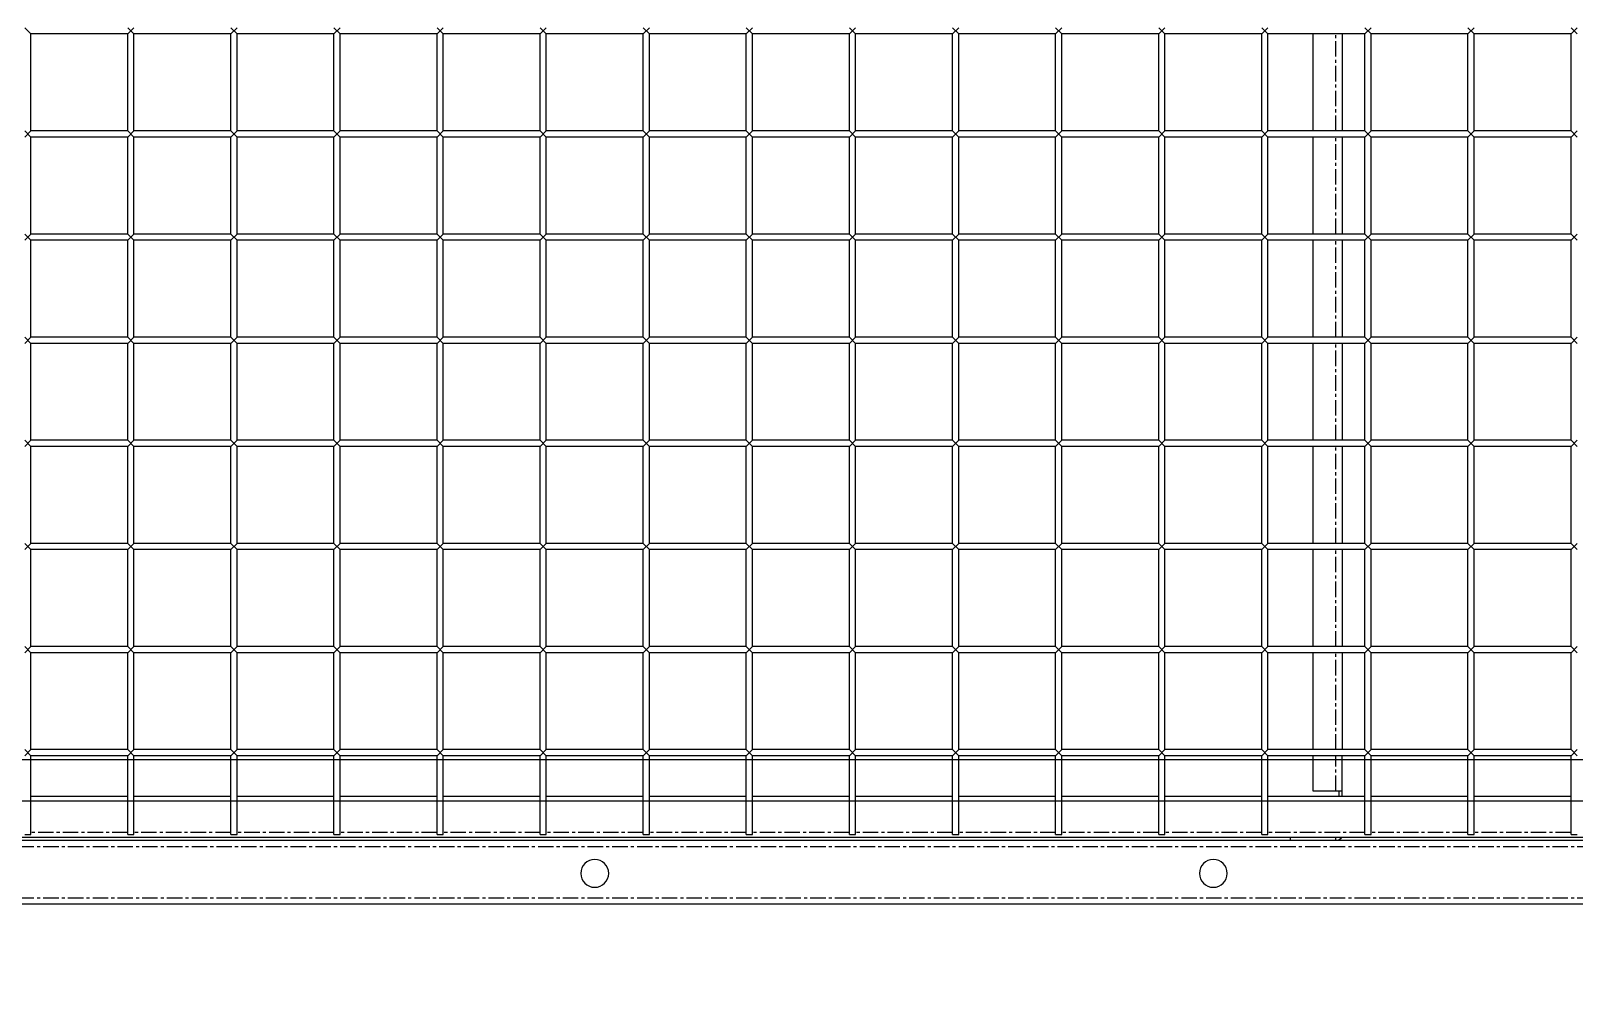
# Model space of a CAD drawing. Header units: millimetres. Extents: x -198529 to 244266, y -64 to 158464.
# Drawn here: x -148698 to -147949, y 94488 to 94957 of the extents above; entities that cross this region are included whole.
import ezdxf

# ---------------------------------------------------------------- set-up
doc = ezdxf.new("R2010")
doc.units = ezdxf.units.MM
doc.linetypes.add('CENTER', pattern=[12, 7.5, -1.5, 1.5, -1.5])
doc.layers.add('0-DCC', color=30, linetype='Continuous')
doc.layers.add('0-DCC-STRUC', color=180, linetype='Continuous')

# ---------------------------------------------------------------- blocks, each defined once
blk = doc.blocks.new('DCC2850x1800(右)')
at = {"color": 0, "linetype": 'Continuous'}
for p, q in [((64392.5, -74053.48), (64389.5, -74056.48)), ((64392.5, -74056.48), (64389.5, -74053.48)), ((64392.5, -74056.48), (64439.5, -74056.48)), ((64392.5, -74103.48), (64392.5, -74056.48)), ((64442.5, -74053.48), (64439.5, -74056.48)), ((64442.5, -74056.48), (64439.5, -74053.48)), ((64439.5, -74103.48), (64439.5, -74056.48)), ((64442.5, -74056.48), (64489.5, -74056.48)), ((64442.5, -74103.48), (64442.5, -74056.48)), ((64492.5, -74053.48), (64489.5, -74056.48)), ((64492.5, -74056.48), (64489.5, -74053.48)), ((64489.5, -74103.48), (64489.5, -74056.48)), ((64492.5, -74056.48), (64539.5, -74056.48)), ((64492.5, -74103.48), (64492.5, -74056.48)), ((64503.5, -74056.48), (64503.5, -74103.48)), ((64517.5, -74103.48), (64517.5, -74056.48)), ((64542.5, -74053.48), (64539.5, -74056.48)), ((64542.5, -74056.48), (64539.5, -74053.48)), ((64539.5, -74103.48), (64539.5, -74056.48)), ((64542.5, -74056.48), (64589.5, -74056.48)), ((64542.5, -74103.48), (64542.5, -74056.48)), ((64592.5, -74053.48), (64589.5, -74056.48)), ((64592.5, -74056.48), (64589.5, -74053.48)), ((64589.5, -74103.48), (64589.5, -74056.48)), ((64592.5, -74056.48), (64639.5, -74056.48)), ((64592.5, -74103.48), (64592.5, -74056.48)), ((64642.5, -74053.48), (64639.5, -74056.48)), ((64642.5, -74056.48), (64639.5, -74053.48)), ((64639.5, -74103.48), (64639.5, -74056.48)), ((64642.5, -74056.48), (64689.5, -74056.48)), ((64642.5, -74103.48), (64642.5, -74056.48)), ((64692.5, -74053.48), (64689.5, -74056.48)), ((64692.5, -74056.48), (64689.5, -74053.48)), ((64689.5, -74103.48), (64689.5, -74056.48)), ((64692.5, -74103.48), (64692.5, -74056.48)), ((64692.5, -74056.48), (64739.5, -74056.48)), ((64742.5, -74053.48), (64739.5, -74056.48)), ((64742.5, -74056.48), (64739.5, -74053.48)), ((64739.5, -74103.48), (64739.5, -74056.48)), ((64742.5, -74103.48), (64742.5, -74056.48)), ((64742.5, -74056.48), (64789.5, -74056.48)), ((64792.5, -74053.48), (64789.5, -74056.48)), ((64792.5, -74056.48), (64789.5, -74053.48)), ((64789.5, -74103.48), (64789.5, -74056.48)), ((64792.5, -74103.48), (64792.5, -74056.48)), ((64792.5, -74056.48), (64839.5, -74056.48)), ((64842.5, -74053.48), (64839.5, -74056.48)), ((64842.5, -74056.48), (64839.5, -74053.48)), ((64839.5, -74103.48), (64839.5, -74056.48)), ((64842.5, -74103.48), (64842.5, -74056.48)), ((64842.5, -74056.48), (64889.5, -74056.48)), ((64892.5, -74053.48), (64889.5, -74056.48)), ((64892.5, -74056.48), (64889.5, -74053.48)), ((64889.5, -74103.48), (64889.5, -74056.48)), ((64892.5, -74103.48), (64892.5, -74056.48)), ((64892.5, -74056.48), (64939.5, -74056.48)), ((64942.5, -74053.48), (64939.5, -74056.48)), ((64942.5, -74056.48), (64939.5, -74053.48)), ((64939.5, -74103.48), (64939.5, -74056.48)), ((64942.5, -74103.48), (64942.5, -74056.48)), ((64942.5, -74056.48), (64989.5, -74056.48)), ((64992.5, -74053.48), (64989.5, -74056.48)), ((64992.5, -74056.48), (64989.5, -74053.48)), ((64989.5, -74103.48), (64989.5, -74056.48)), ((64992.5, -74103.48), (64992.5, -74056.48)), ((64992.5, -74056.48), (65039.5, -74056.48)), ((65042.5, -74053.48), (65039.5, -74056.48)), ((65042.5, -74056.48), (65039.5, -74053.48)), ((65039.5, -74103.48), (65039.5, -74056.48)), ((65042.5, -74103.48), (65042.5, -74056.48)), ((65042.5, -74056.48), (65089.5, -74056.48)), ((65092.5, -74053.48), (65089.5, -74056.48)), ((65092.5, -74056.48), (65089.5, -74053.48)), ((65089.5, -74103.48), (65089.5, -74056.48)), ((65092.5, -74103.48), (65092.5, -74056.48)), ((65092.5, -74056.48), (65139.5, -74056.48)), ((65142.5, -74053.48), (65139.5, -74056.48)), ((65139.5, -74103.48), (65139.5, -74056.48)), ((64392.5, -74103.48), (64389.5, -74106.48)), ((64392.5, -74106.48), (64389.5, -74103.48)), ((64392.5, -74103.48), (64439.5, -74103.48)), ((64392.5, -74106.48), (64439.5, -74106.48)), ((64392.5, -74153.48), (64392.5, -74106.48)), ((64442.5, -74103.48), (64439.5, -74106.48)), ((64442.5, -74106.48), (64439.5, -74103.48)), ((64439.5, -74153.48), (64439.5, -74106.48)), ((64442.5, -74103.48), (64489.5, -74103.48)), ((64442.5, -74106.48), (64489.5, -74106.48)), ((64442.5, -74153.48), (64442.5, -74106.48)), ((64492.5, -74103.48), (64489.5, -74106.48)), ((64492.5, -74106.48), (64489.5, -74103.48)), ((64489.5, -74153.48), (64489.5, -74106.48)), ((64492.5, -74103.48), (64539.5, -74103.48)), ((64492.5, -74106.48), (64539.5, -74106.48)), ((64492.5, -74153.48), (64492.5, -74106.48)), ((64503.5, -74106.48), (64503.5, -74153.48)), ((64517.5, -74153.48), (64517.5, -74106.48)), ((64542.5, -74103.48), (64539.5, -74106.48)), ((64542.5, -74106.48), (64539.5, -74103.48)), ((64539.5, -74153.48), (64539.5, -74106.48)), ((64542.5, -74103.48), (64589.5, -74103.48)), ((64542.5, -74106.48), (64589.5, -74106.48)), ((64542.5, -74153.48), (64542.5, -74106.48)), ((64592.5, -74103.48), (64589.5, -74106.48)), ((64592.5, -74106.48), (64589.5, -74103.48)), ((64589.5, -74153.48), (64589.5, -74106.48)), ((64592.5, -74103.48), (64639.5, -74103.48)), ((64592.5, -74106.48), (64639.5, -74106.48)), ((64592.5, -74153.48), (64592.5, -74106.48)), ((64642.5, -74103.48), (64639.5, -74106.48)), ((64642.5, -74106.48), (64639.5, -74103.48)), ((64639.5, -74153.48), (64639.5, -74106.48)), ((64642.5, -74103.48), (64689.5, -74103.48)), ((64642.5, -74106.48), (64689.5, -74106.48)), ((64642.5, -74153.48), (64642.5, -74106.48)), ((64692.5, -74103.48), (64689.5, -74106.48)), ((64692.5, -74106.48), (64689.5, -74103.48)), ((64689.5, -74153.48), (64689.5, -74106.48)), ((64692.5, -74103.48), (64739.5, -74103.48)), ((64692.5, -74153.48), (64692.5, -74106.48)), ((64692.5, -74106.48), (64739.5, -74106.48)), ((64742.5, -74103.48), (64739.5, -74106.48)), ((64742.5, -74106.48), (64739.5, -74103.48)), ((64739.5, -74153.48), (64739.5, -74106.48)), ((64742.5, -74103.48), (64789.5, -74103.48)), ((64742.5, -74153.48), (64742.5, -74106.48)), ((64742.5, -74106.48), (64789.5, -74106.48)), ((64792.5, -74103.48), (64789.5, -74106.48)), ((64792.5, -74106.48), (64789.5, -74103.48)), ((64789.5, -74153.48), (64789.5, -74106.48)), ((64792.5, -74103.48), (64839.5, -74103.48)), ((64792.5, -74153.48), (64792.5, -74106.48)), ((64792.5, -74106.48), (64839.5, -74106.48)), ((64842.5, -74103.48), (64839.5, -74106.48)), ((64842.5, -74106.48), (64839.5, -74103.48)), ((64839.5, -74153.48), (64839.5, -74106.48)), ((64842.5, -74103.48), (64889.5, -74103.48)), ((64842.5, -74153.48), (64842.5, -74106.48)), ((64842.5, -74106.48), (64889.5, -74106.48)), ((64892.5, -74103.48), (64889.5, -74106.48)), ((64892.5, -74106.48), (64889.5, -74103.48)), ((64889.5, -74153.48), (64889.5, -74106.48)), ((64892.5, -74103.48), (64939.5, -74103.48)), ((64892.5, -74153.48), (64892.5, -74106.48)), ((64892.5, -74106.48), (64939.5, -74106.48)), ((64942.5, -74103.48), (64939.5, -74106.48)), ((64942.5, -74106.48), (64939.5, -74103.48)), ((64939.5, -74153.48), (64939.5, -74106.48)), ((64942.5, -74103.48), (64989.5, -74103.48)), ((64942.5, -74153.48), (64942.5, -74106.48)), ((64942.5, -74106.48), (64989.5, -74106.48)), ((64992.5, -74103.48), (64989.5, -74106.48)), ((64992.5, -74106.48), (64989.5, -74103.48)), ((64989.5, -74153.48), (64989.5, -74106.48)), ((64992.5, -74103.48), (65039.5, -74103.48)), ((64992.5, -74153.48), (64992.5, -74106.48)), ((64992.5, -74106.48), (65039.5, -74106.48)), ((65042.5, -74103.48), (65039.5, -74106.48)), ((65042.5, -74106.48), (65039.5, -74103.48)), ((65039.5, -74153.48), (65039.5, -74106.48)), ((65042.5, -74103.48), (65089.5, -74103.48)), ((65042.5, -74153.48), (65042.5, -74106.48)), ((65042.5, -74106.48), (65089.5, -74106.48)), ((65092.5, -74103.48), (65089.5, -74106.48)), ((65092.5, -74106.48), (65089.5, -74103.48)), ((65089.5, -74153.48), (65089.5, -74106.48)), ((65092.5, -74103.48), (65139.5, -74103.48)), ((65092.5, -74153.48), (65092.5, -74106.48)), ((65092.5, -74106.48), (65139.5, -74106.48)), ((65142.5, -74103.48), (65139.5, -74106.48)), ((65142.5, -74106.48), (65139.5, -74103.48)), ((65139.5, -74153.48), (65139.5, -74106.48)), ((64392.5, -74153.48), (64389.5, -74156.48)), ((64392.5, -74156.48), (64389.5, -74153.48)), ((64392.5, -74153.48), (64439.5, -74153.48)), ((64442.5, -74153.48), (64439.5, -74156.48)), ((64442.5, -74156.48), (64439.5, -74153.48)), ((64442.5, -74153.48), (64489.5, -74153.48)), ((64492.5, -74153.48), (64489.5, -74156.48)), ((64492.5, -74156.48), (64489.5, -74153.48)), ((64492.5, -74153.48), (64539.5, -74153.48)), ((64542.5, -74153.48), (64539.5, -74156.48)), ((64542.5, -74156.48), (64539.5, -74153.48)), ((64542.5, -74153.48), (64589.5, -74153.48)), ((64592.5, -74153.48), (64589.5, -74156.48)), ((64592.5, -74156.48), (64589.5, -74153.48)), ((64592.5, -74153.48), (64639.5, -74153.48)), ((64642.5, -74153.48), (64639.5, -74156.48)), ((64642.5, -74156.48), (64639.5, -74153.48)), ((64642.5, -74153.48), (64689.5, -74153.48)), ((64692.5, -74153.48), (64689.5, -74156.48)), ((64692.5, -74156.48), (64689.5, -74153.48)), ((64692.5, -74153.48), (64739.5, -74153.48)), ((64742.5, -74153.48), (64739.5, -74156.48)), ((64742.5, -74156.48), (64739.5, -74153.48)), ((64742.5, -74153.48), (64789.5, -74153.48)), ((64792.5, -74153.48), (64789.5, -74156.48)), ((64792.5, -74156.48), (64789.5, -74153.48)), ((64792.5, -74153.48), (64839.5, -74153.48)), ((64842.5, -74153.48), (64839.5, -74156.48)), ((64842.5, -74156.48), (64839.5, -74153.48)), ((64842.5, -74153.48), (64889.5, -74153.48)), ((64892.5, -74153.48), (64889.5, -74156.48)), ((64892.5, -74156.48), (64889.5, -74153.48)), ((64892.5, -74153.48), (64939.5, -74153.48)), ((64942.5, -74153.48), (64939.5, -74156.48)), ((64942.5, -74156.48), (64939.5, -74153.48)), ((64942.5, -74153.48), (64989.5, -74153.48)), ((64992.5, -74153.48), (64989.5, -74156.48)), ((64992.5, -74156.48), (64989.5, -74153.48)), ((64992.5, -74153.48), (65039.5, -74153.48)), ((65042.5, -74153.48), (65039.5, -74156.48)), ((65042.5, -74156.48), (65039.5, -74153.48)), ((65042.5, -74153.48), (65089.5, -74153.48)), ((65092.5, -74153.48), (65089.5, -74156.48)), ((65092.5, -74156.48), (65089.5, -74153.48)), ((65092.5, -74153.48), (65139.5, -74153.48)), ((65142.5, -74153.48), (65139.5, -74156.48)), ((65142.5, -74156.48), (65139.5, -74153.48)), ((64392.5, -74156.48), (64439.5, -74156.48)), ((64392.5, -74203.48), (64392.5, -74156.48)), ((64439.5, -74203.48), (64439.5, -74156.48)), ((64442.5, -74156.48), (64489.5, -74156.48)), ((64442.5, -74203.48), (64442.5, -74156.48)), ((64489.5, -74203.48), (64489.5, -74156.48)), ((64492.5, -74156.48), (64539.5, -74156.48)), ((64492.5, -74203.48), (64492.5, -74156.48)), ((64503.5, -74156.48), (64503.5, -74203.48)), ((64517.5, -74203.48), (64517.5, -74156.48)), ((64539.5, -74203.48), (64539.5, -74156.48)), ((64542.5, -74156.48), (64589.5, -74156.48)), ((64542.5, -74203.48), (64542.5, -74156.48)), ((64589.5, -74203.48), (64589.5, -74156.48)), ((64592.5, -74156.48), (64639.5, -74156.48)), ((64592.5, -74203.48), (64592.5, -74156.48)), ((64639.5, -74203.48), (64639.5, -74156.48)), ((64642.5, -74156.48), (64689.5, -74156.48)), ((64642.5, -74203.48), (64642.5, -74156.48)), ((64689.5, -74203.48), (64689.5, -74156.48)), ((64692.5, -74156.48), (64739.5, -74156.48)), ((64692.5, -74203.48), (64692.5, -74156.48)), ((64739.5, -74203.48), (64739.5, -74156.48)), ((64742.5, -74156.48), (64789.5, -74156.48)), ((64742.5, -74203.48), (64742.5, -74156.48)), ((64789.5, -74203.48), (64789.5, -74156.48)), ((64792.5, -74156.48), (64839.5, -74156.48)), ((64792.5, -74203.48), (64792.5, -74156.48)), ((64839.5, -74203.48), (64839.5, -74156.48)), ((64842.5, -74203.48), (64842.5, -74156.48)), ((64842.5, -74156.48), (64889.5, -74156.48)), ((64889.5, -74203.48), (64889.5, -74156.48)), ((64892.5, -74203.48), (64892.5, -74156.48)), ((64892.5, -74156.48), (64939.5, -74156.48)), ((64939.5, -74203.48), (64939.5, -74156.48)), ((64942.5, -74203.48), (64942.5, -74156.48)), ((64942.5, -74156.48), (64989.5, -74156.48)), ((64989.5, -74203.48), (64989.5, -74156.48)), ((64992.5, -74203.48), (64992.5, -74156.48)), ((64992.5, -74156.48), (65039.5, -74156.48)), ((65039.5, -74203.48), (65039.5, -74156.48)), ((65042.5, -74203.48), (65042.5, -74156.48)), ((65042.5, -74156.48), (65089.5, -74156.48)), ((65089.5, -74203.48), (65089.5, -74156.48)), ((65092.5, -74203.48), (65092.5, -74156.48)), ((65092.5, -74156.48), (65139.5, -74156.48)), ((65139.5, -74203.48), (65139.5, -74156.48)), ((64392.5, -74203.48), (64389.5, -74206.48)), ((64392.5, -74206.48), (64389.5, -74203.48)), ((64392.5, -74203.48), (64439.5, -74203.48)), ((64442.5, -74203.48), (64439.5, -74206.48)), ((64442.5, -74206.48), (64439.5, -74203.48)), ((64442.5, -74203.48), (64489.5, -74203.48)), ((64492.5, -74203.48), (64489.5, -74206.48)), ((64492.5, -74206.48), (64489.5, -74203.48)), ((64492.5, -74203.48), (64539.5, -74203.48)), ((64542.5, -74203.48), (64539.5, -74206.48)), ((64542.5, -74206.48), (64539.5, -74203.48)), ((64542.5, -74203.48), (64589.5, -74203.48)), ((64592.5, -74203.48), (64589.5, -74206.48)), ((64592.5, -74206.48), (64589.5, -74203.48)), ((64592.5, -74203.48), (64639.5, -74203.48)), ((64642.5, -74203.48), (64639.5, -74206.48)), ((64642.5, -74206.48), (64639.5, -74203.48)), ((64642.5, -74203.48), (64689.5, -74203.48)), ((64692.5, -74203.48), (64689.5, -74206.48)), ((64692.5, -74206.48), (64689.5, -74203.48)), ((64692.5, -74203.48), (64739.5, -74203.48)), ((64742.5, -74203.48), (64739.5, -74206.48)), ((64742.5, -74206.48), (64739.5, -74203.48)), ((64742.5, -74203.48), (64789.5, -74203.48)), ((64792.5, -74203.48), (64789.5, -74206.48)), ((64792.5, -74206.48), (64789.5, -74203.48)), ((64792.5, -74203.48), (64839.5, -74203.48)), ((64842.5, -74203.48), (64839.5, -74206.48)), ((64842.5, -74206.48), (64839.5, -74203.48)), ((64842.5, -74203.48), (64889.5, -74203.48)), ((64892.5, -74203.48), (64889.5, -74206.48)), ((64892.5, -74206.48), (64889.5, -74203.48)), ((64892.5, -74203.48), (64939.5, -74203.48)), ((64942.5, -74203.48), (64939.5, -74206.48)), ((64942.5, -74206.48), (64939.5, -74203.48)), ((64942.5, -74203.48), (64989.5, -74203.48)), ((64992.5, -74203.48), (64989.5, -74206.48)), ((64992.5, -74206.48), (64989.5, -74203.48)), ((64992.5, -74203.48), (65039.5, -74203.48)), ((65042.5, -74203.48), (65039.5, -74206.48)), ((65042.5, -74206.48), (65039.5, -74203.48)), ((65042.5, -74203.48), (65089.5, -74203.48)), ((65092.5, -74203.48), (65089.5, -74206.48)), ((65092.5, -74206.48), (65089.5, -74203.48)), ((65092.5, -74203.48), (65139.5, -74203.48)), ((65142.5, -74203.48), (65139.5, -74206.48)), ((65142.5, -74206.48), (65139.5, -74203.48)), ((64392.5, -74206.48), (64439.5, -74206.48)), ((64392.5, -74253.48), (64392.5, -74206.48)), ((64439.5, -74253.48), (64439.5, -74206.48)), ((64442.5, -74206.48), (64489.5, -74206.48)), ((64442.5, -74253.48), (64442.5, -74206.48)), ((64489.5, -74253.48), (64489.5, -74206.48)), ((64492.5, -74206.48), (64539.5, -74206.48)), ((64492.5, -74253.48), (64492.5, -74206.48)), ((64503.5, -74206.48), (64503.5, -74253.48)), ((64517.5, -74253.48), (64517.5, -74206.48)), ((64539.5, -74253.48), (64539.5, -74206.48)), ((64542.5, -74206.48), (64589.5, -74206.48)), ((64542.5, -74253.48), (64542.5, -74206.48)), ((64589.5, -74253.48), (64589.5, -74206.48)), ((64592.5, -74206.48), (64639.5, -74206.48)), ((64592.5, -74253.48), (64592.5, -74206.48)), ((64639.5, -74253.48), (64639.5, -74206.48)), ((64642.5, -74206.48), (64689.5, -74206.48)), ((64642.5, -74253.48), (64642.5, -74206.48)), ((64689.5, -74253.48), (64689.5, -74206.48)), ((64692.5, -74206.48), (64739.5, -74206.48)), ((64692.5, -74253.48), (64692.5, -74206.48)), ((64739.5, -74253.48), (64739.5, -74206.48)), ((64742.5, -74206.48), (64789.5, -74206.48)), ((64742.5, -74253.48), (64742.5, -74206.48)), ((64789.5, -74253.48), (64789.5, -74206.48)), ((64792.5, -74206.48), (64839.5, -74206.48)), ((64792.5, -74253.48), (64792.5, -74206.48)), ((64839.5, -74253.48), (64839.5, -74206.48)), ((64842.5, -74253.48), (64842.5, -74206.48)), ((64842.5, -74206.48), (64889.5, -74206.48)), ((64889.5, -74253.48), (64889.5, -74206.48)), ((64892.5, -74253.48), (64892.5, -74206.48)), ((64892.5, -74206.48), (64939.5, -74206.48)), ((64939.5, -74253.48), (64939.5, -74206.48)), ((64942.5, -74253.48), (64942.5, -74206.48)), ((64942.5, -74206.48), (64989.5, -74206.48)), ((64989.5, -74253.48), (64989.5, -74206.48)), ((64992.5, -74253.48), (64992.5, -74206.48)), ((64992.5, -74206.48), (65039.5, -74206.48)), ((65039.5, -74253.48), (65039.5, -74206.48)), ((65042.5, -74253.48), (65042.5, -74206.48)), ((65042.5, -74206.48), (65089.5, -74206.48)), ((65089.5, -74253.48), (65089.5, -74206.48)), ((65092.5, -74253.48), (65092.5, -74206.48)), ((65092.5, -74206.48), (65139.5, -74206.48)), ((65139.5, -74253.48), (65139.5, -74206.48)), ((64392.5, -74253.48), (64389.5, -74256.48)), ((64392.5, -74256.48), (64389.5, -74253.48)), ((64392.5, -74253.48), (64439.5, -74253.48)), ((64392.5, -74256.48), (64439.5, -74256.48)), ((64392.5, -74303.48), (64392.5, -74256.48)), ((64442.5, -74253.48), (64439.5, -74256.48)), ((64442.5, -74256.48), (64439.5, -74253.48)), ((64439.5, -74303.48), (64439.5, -74256.48)), ((64442.5, -74253.48), (64489.5, -74253.48)), ((64442.5, -74256.48), (64489.5, -74256.48)), ((64442.5, -74303.48), (64442.5, -74256.48)), ((64492.5, -74253.48), (64489.5, -74256.48)), ((64492.5, -74256.48), (64489.5, -74253.48)), ((64489.5, -74303.48), (64489.5, -74256.48)), ((64492.5, -74253.48), (64539.5, -74253.48)), ((64492.5, -74256.48), (64539.5, -74256.48)), ((64492.5, -74303.48), (64492.5, -74256.48)), ((64503.5, -74256.48), (64503.5, -74303.48)), ((64517.5, -74303.48), (64517.5, -74256.48)), ((64542.5, -74253.48), (64539.5, -74256.48)), ((64542.5, -74256.48), (64539.5, -74253.48)), ((64539.5, -74303.48), (64539.5, -74256.48)), ((64542.5, -74253.48), (64589.5, -74253.48)), ((64542.5, -74256.48), (64589.5, -74256.48)), ((64542.5, -74303.48), (64542.5, -74256.48)), ((64592.5, -74253.48), (64589.5, -74256.48)), ((64592.5, -74256.48), (64589.5, -74253.48)), ((64589.5, -74303.48), (64589.5, -74256.48)), ((64592.5, -74253.48), (64639.5, -74253.48)), ((64592.5, -74256.48), (64639.5, -74256.48)), ((64592.5, -74303.48), (64592.5, -74256.48)), ((64642.5, -74253.48), (64639.5, -74256.48)), ((64642.5, -74256.48), (64639.5, -74253.48)), ((64639.5, -74303.48), (64639.5, -74256.48)), ((64642.5, -74253.48), (64689.5, -74253.48)), ((64642.5, -74256.48), (64689.5, -74256.48)), ((64642.5, -74303.48), (64642.5, -74256.48)), ((64692.5, -74253.48), (64689.5, -74256.48)), ((64692.5, -74256.48), (64689.5, -74253.48)), ((64689.5, -74303.48), (64689.5, -74256.48)), ((64692.5, -74253.48), (64739.5, -74253.48)), ((64692.5, -74256.48), (64739.5, -74256.48)), ((64692.5, -74303.48), (64692.5, -74256.48)), ((64742.5, -74253.48), (64739.5, -74256.48)), ((64742.5, -74256.48), (64739.5, -74253.48)), ((64739.5, -74303.48), (64739.5, -74256.48)), ((64742.5, -74253.48), (64789.5, -74253.48)), ((64742.5, -74256.48), (64789.5, -74256.48)), ((64742.5, -74303.48), (64742.5, -74256.48)), ((64792.5, -74253.48), (64789.5, -74256.48)), ((64792.5, -74256.48), (64789.5, -74253.48)), ((64789.5, -74303.48), (64789.5, -74256.48)), ((64792.5, -74253.48), (64839.5, -74253.48)), ((64792.5, -74256.48), (64839.5, -74256.48)), ((64792.5, -74303.48), (64792.5, -74256.48)), ((64842.5, -74253.48), (64839.5, -74256.48)), ((64842.5, -74256.48), (64839.5, -74253.48)), ((64839.5, -74303.48), (64839.5, -74256.48)), ((64842.5, -74253.48), (64889.5, -74253.48)), ((64842.5, -74303.48), (64842.5, -74256.48)), ((64842.5, -74256.48), (64889.5, -74256.48)), ((64892.5, -74253.48), (64889.5, -74256.48)), ((64892.5, -74256.48), (64889.5, -74253.48)), ((64889.5, -74303.48), (64889.5, -74256.48)), ((64892.5, -74253.48), (64939.5, -74253.48)), ((64892.5, -74303.48), (64892.5, -74256.48)), ((64892.5, -74256.48), (64939.5, -74256.48)), ((64942.5, -74253.48), (64939.5, -74256.48)), ((64942.5, -74256.48), (64939.5, -74253.48)), ((64939.5, -74303.48), (64939.5, -74256.48)), ((64942.5, -74253.48), (64989.5, -74253.48)), ((64942.5, -74303.48), (64942.5, -74256.48)), ((64942.5, -74256.48), (64989.5, -74256.48)), ((64992.5, -74253.48), (64989.5, -74256.48)), ((64992.5, -74256.48), (64989.5, -74253.48)), ((64989.5, -74303.48), (64989.5, -74256.48)), ((64992.5, -74253.48), (65039.5, -74253.48)), ((64992.5, -74303.48), (64992.5, -74256.48)), ((64992.5, -74256.48), (65039.5, -74256.48)), ((65042.5, -74253.48), (65039.5, -74256.48)), ((65042.5, -74256.48), (65039.5, -74253.48)), ((65039.5, -74303.48), (65039.5, -74256.48)), ((65042.5, -74253.48), (65089.5, -74253.48)), ((65042.5, -74303.48), (65042.5, -74256.48)), ((65042.5, -74256.48), (65089.5, -74256.48)), ((65092.5, -74253.48), (65089.5, -74256.48)), ((65092.5, -74256.48), (65089.5, -74253.48)), ((65089.5, -74303.48), (65089.5, -74256.48)), ((65092.5, -74253.48), (65139.5, -74253.48)), ((65092.5, -74303.48), (65092.5, -74256.48)), ((65092.5, -74256.48), (65139.5, -74256.48)), ((65142.5, -74253.48), (65139.5, -74256.48)), ((65142.5, -74256.48), (65139.5, -74253.48)), ((65139.5, -74303.48), (65139.5, -74256.48)), ((64392.5, -74303.48), (64389.5, -74306.48)), ((64392.5, -74306.48), (64389.5, -74303.48)), ((64392.5, -74303.48), (64439.5, -74303.48)), ((64442.5, -74303.48), (64439.5, -74306.48)), ((64442.5, -74306.48), (64439.5, -74303.48)), ((64442.5, -74303.48), (64489.5, -74303.48)), ((64492.5, -74303.48), (64489.5, -74306.48)), ((64492.5, -74306.48), (64489.5, -74303.48)), ((64492.5, -74303.48), (64539.5, -74303.48)), ((64542.5, -74303.48), (64539.5, -74306.48)), ((64542.5, -74306.48), (64539.5, -74303.48)), ((64542.5, -74303.48), (64589.5, -74303.48)), ((64592.5, -74303.48), (64589.5, -74306.48)), ((64592.5, -74306.48), (64589.5, -74303.48)), ((64592.5, -74303.48), (64639.5, -74303.48)), ((64642.5, -74303.48), (64639.5, -74306.48)), ((64642.5, -74306.48), (64639.5, -74303.48)), ((64642.5, -74303.48), (64689.5, -74303.48)), ((64692.5, -74303.48), (64689.5, -74306.48)), ((64692.5, -74306.48), (64689.5, -74303.48)), ((64692.5, -74303.48), (64739.5, -74303.48)), ((64742.5, -74303.48), (64739.5, -74306.48)), ((64742.5, -74306.48), (64739.5, -74303.48)), ((64742.5, -74303.48), (64789.5, -74303.48)), ((64792.5, -74303.48), (64789.5, -74306.48)), ((64792.5, -74306.48), (64789.5, -74303.48)), ((64792.5, -74303.48), (64839.5, -74303.48)), ((64842.5, -74303.48), (64839.5, -74306.48)), ((64842.5, -74306.48), (64839.5, -74303.48)), ((64842.5, -74303.48), (64889.5, -74303.48)), ((64892.5, -74303.48), (64889.5, -74306.48)), ((64892.5, -74306.48), (64889.5, -74303.48)), ((64892.5, -74303.48), (64939.5, -74303.48)), ((64942.5, -74303.48), (64939.5, -74306.48)), ((64942.5, -74306.48), (64939.5, -74303.48)), ((64942.5, -74303.48), (64989.5, -74303.48)), ((64992.5, -74303.48), (64989.5, -74306.48)), ((64992.5, -74306.48), (64989.5, -74303.48)), ((64992.5, -74303.48), (65039.5, -74303.48)), ((65042.5, -74303.48), (65039.5, -74306.48)), ((65042.5, -74306.48), (65039.5, -74303.48)), ((65042.5, -74303.48), (65089.5, -74303.48)), ((65092.5, -74303.48), (65089.5, -74306.48)), ((65092.5, -74306.48), (65089.5, -74303.48)), ((65092.5, -74303.48), (65139.5, -74303.48)), ((65142.5, -74303.48), (65139.5, -74306.48)), ((65142.5, -74306.48), (65139.5, -74303.48)), ((64392.5, -74306.48), (64439.5, -74306.48)), ((64392.5, -74353.48), (64392.5, -74306.48)), ((64439.5, -74353.48), (64439.5, -74306.48)), ((64442.5, -74306.48), (64489.5, -74306.48)), ((64442.5, -74353.48), (64442.5, -74306.48)), ((64489.5, -74353.48), (64489.5, -74306.48)), ((64492.5, -74306.48), (64539.5, -74306.48)), ((64492.5, -74353.48), (64492.5, -74306.48)), ((64503.5, -74306.48), (64503.5, -74353.48)), ((64517.5, -74353.48), (64517.5, -74306.48)), ((64539.5, -74353.48), (64539.5, -74306.48)), ((64542.5, -74306.48), (64589.5, -74306.48)), ((64542.5, -74353.48), (64542.5, -74306.48)), ((64589.5, -74353.48), (64589.5, -74306.48)), ((64592.5, -74306.48), (64639.5, -74306.48)), ((64592.5, -74353.48), (64592.5, -74306.48)), ((64639.5, -74353.48), (64639.5, -74306.48)), ((64642.5, -74306.48), (64689.5, -74306.48)), ((64642.5, -74353.48), (64642.5, -74306.48)), ((64689.5, -74353.48), (64689.5, -74306.48)), ((64692.5, -74306.48), (64739.5, -74306.48)), ((64692.5, -74353.48), (64692.5, -74306.48)), ((64739.5, -74353.48), (64739.5, -74306.48)), ((64742.5, -74306.48), (64789.5, -74306.48)), ((64742.5, -74353.48), (64742.5, -74306.48)), ((64789.5, -74353.48), (64789.5, -74306.48)), ((64792.5, -74306.48), (64839.5, -74306.48)), ((64792.5, -74353.48), (64792.5, -74306.48)), ((64839.5, -74353.48), (64839.5, -74306.48)), ((64842.5, -74306.48), (64889.5, -74306.48)), ((64842.5, -74353.48), (64842.5, -74306.48)), ((64889.5, -74353.48), (64889.5, -74306.48)), ((64892.5, -74306.48), (64939.5, -74306.48)), ((64892.5, -74353.48), (64892.5, -74306.48)), ((64939.5, -74353.48), (64939.5, -74306.48)), ((64942.5, -74306.48), (64989.5, -74306.48)), ((64942.5, -74353.48), (64942.5, -74306.48)), ((64989.5, -74353.48), (64989.5, -74306.48)), ((64992.5, -74353.48), (64992.5, -74306.48)), ((64992.5, -74306.48), (65039.5, -74306.48)), ((65039.5, -74353.48), (65039.5, -74306.48)), ((65042.5, -74353.48), (65042.5, -74306.48)), ((65042.5, -74306.48), (65089.5, -74306.48)), ((65089.5, -74353.48), (65089.5, -74306.48)), ((65092.5, -74353.48), (65092.5, -74306.48)), ((65092.5, -74306.48), (65139.5, -74306.48)), ((65139.5, -74353.48), (65139.5, -74306.48)), ((64392.5, -74353.48), (64389.5, -74356.48)), ((64392.5, -74356.48), (64389.5, -74353.48)), ((64392.5, -74353.48), (64439.5, -74353.48)), ((64442.5, -74353.48), (64439.5, -74356.48)), ((64442.5, -74356.48), (64439.5, -74353.48)), ((64442.5, -74353.48), (64489.5, -74353.48)), ((64492.5, -74353.48), (64489.5, -74356.48)), ((64492.5, -74356.48), (64489.5, -74353.48)), ((64492.5, -74353.48), (64539.5, -74353.48)), ((64542.5, -74353.48), (64539.5, -74356.48)), ((64542.5, -74356.48), (64539.5, -74353.48)), ((64542.5, -74353.48), (64589.5, -74353.48)), ((64592.5, -74353.48), (64589.5, -74356.48)), ((64592.5, -74356.48), (64589.5, -74353.48)), ((64592.5, -74353.48), (64639.5, -74353.48)), ((64642.5, -74353.48), (64639.5, -74356.48)), ((64642.5, -74356.48), (64639.5, -74353.48)), ((64642.5, -74353.48), (64689.5, -74353.48)), ((64692.5, -74353.48), (64689.5, -74356.48)), ((64692.5, -74356.48), (64689.5, -74353.48)), ((64692.5, -74353.48), (64739.5, -74353.48)), ((64742.5, -74353.48), (64739.5, -74356.48)), ((64742.5, -74356.48), (64739.5, -74353.48)), ((64742.5, -74353.48), (64789.5, -74353.48)), ((64792.5, -74353.48), (64789.5, -74356.48)), ((64792.5, -74356.48), (64789.5, -74353.48)), ((64792.5, -74353.48), (64839.5, -74353.48)), ((64842.5, -74353.48), (64839.5, -74356.48)), ((64842.5, -74356.48), (64839.5, -74353.48)), ((64842.5, -74353.48), (64889.5, -74353.48)), ((64892.5, -74353.48), (64889.5, -74356.48)), ((64892.5, -74356.48), (64889.5, -74353.48)), ((64892.5, -74353.48), (64939.5, -74353.48)), ((64942.5, -74353.48), (64939.5, -74356.48)), ((64942.5, -74356.48), (64939.5, -74353.48)), ((64942.5, -74353.48), (64989.5, -74353.48)), ((64992.5, -74353.48), (64989.5, -74356.48)), ((64992.5, -74356.48), (64989.5, -74353.48)), ((64992.5, -74353.48), (65039.5, -74353.48)), ((65042.5, -74353.48), (65039.5, -74356.48)), ((65042.5, -74356.48), (65039.5, -74353.48)), ((65042.5, -74353.48), (65089.5, -74353.48)), ((65092.5, -74353.48), (65089.5, -74356.48)), ((65092.5, -74356.48), (65089.5, -74353.48)), ((65092.5, -74353.48), (65139.5, -74353.48)), ((65142.5, -74353.48), (65139.5, -74356.48)), ((65142.5, -74356.48), (65139.5, -74353.48)), ((64392.5, -74356.48), (64439.5, -74356.48)), ((64392.5, -74403.48), (64392.5, -74356.48)), ((64439.5, -74403.48), (64439.5, -74356.48)), ((64442.5, -74356.48), (64489.5, -74356.48)), ((64442.5, -74403.48), (64442.5, -74356.48)), ((64489.5, -74403.48), (64489.5, -74356.48)), ((64492.5, -74356.48), (64539.5, -74356.48)), ((64492.5, -74403.48), (64492.5, -74356.48)), ((64503.5, -74356.48), (64503.5, -74403.48)), ((64517.5, -74403.48), (64517.5, -74356.48)), ((64539.5, -74403.48), (64539.5, -74356.48)), ((64542.5, -74356.48), (64589.5, -74356.48)), ((64542.5, -74403.48), (64542.5, -74356.48)), ((64589.5, -74403.48), (64589.5, -74356.48)), ((64592.5, -74356.48), (64639.5, -74356.48)), ((64592.5, -74403.48), (64592.5, -74356.48)), ((64639.5, -74403.48), (64639.5, -74356.48)), ((64642.5, -74356.48), (64689.5, -74356.48)), ((64642.5, -74403.48), (64642.5, -74356.48)), ((64689.5, -74403.48), (64689.5, -74356.48)), ((64692.5, -74356.48), (64739.5, -74356.48)), ((64692.5, -74403.48), (64692.5, -74356.48)), ((64739.5, -74403.48), (64739.5, -74356.48)), ((64742.5, -74356.48), (64789.5, -74356.48)), ((64742.5, -74403.48), (64742.5, -74356.48)), ((64789.5, -74403.48), (64789.5, -74356.48)), ((64792.5, -74356.48), (64839.5, -74356.48)), ((64792.5, -74403.48), (64792.5, -74356.48)), ((64839.5, -74403.48), (64839.5, -74356.48)), ((64842.5, -74356.48), (64889.5, -74356.48)), ((64842.5, -74403.48), (64842.5, -74356.48)), ((64889.5, -74403.48), (64889.5, -74356.48)), ((64892.5, -74356.48), (64939.5, -74356.48)), ((64892.5, -74403.48), (64892.5, -74356.48)), ((64939.5, -74403.48), (64939.5, -74356.48)), ((64942.5, -74356.48), (64989.5, -74356.48)), ((64942.5, -74403.48), (64942.5, -74356.48)), ((64989.5, -74403.48), (64989.5, -74356.48)), ((64992.5, -74403.48), (64992.5, -74356.48)), ((64992.5, -74356.48), (65039.5, -74356.48)), ((65039.5, -74403.48), (65039.5, -74356.48)), ((65042.5, -74403.48), (65042.5, -74356.48)), ((65042.5, -74356.48), (65089.5, -74356.48)), ((65089.5, -74403.48), (65089.5, -74356.48)), ((65092.5, -74403.48), (65092.5, -74356.48)), ((65092.5, -74356.48), (65139.5, -74356.48)), ((65139.5, -74403.48), (65139.5, -74356.48)), ((64392.5, -74403.48), (64389.5, -74406.48)), ((64392.5, -74406.48), (64389.5, -74403.48)), ((64392.5, -74403.48), (64439.5, -74403.48)), ((64392.5, -74406.48), (64439.5, -74406.48)), ((64392.5, -74444.58), (64392.5, -74406.48)), ((64442.5, -74403.48), (64439.5, -74406.48)), ((64442.5, -74406.48), (64439.5, -74403.48)), ((64439.5, -74444.58), (64439.5, -74406.48)), ((64442.5, -74403.48), (64489.5, -74403.48)), ((64442.5, -74406.48), (64489.5, -74406.48)), ((64442.5, -74444.58), (64442.5, -74406.48)), ((64492.5, -74403.48), (64489.5, -74406.48)), ((64492.5, -74406.48), (64489.5, -74403.48)), ((64489.5, -74444.58), (64489.5, -74406.48)), ((64492.5, -74403.48), (64539.5, -74403.48)), ((64492.5, -74406.48), (64539.5, -74406.48)), ((64492.5, -74444.58), (64492.5, -74406.48)), ((64503.5, -74426.08), (64503.5, -74406.48)), ((64517.5, -74423.58), (64517.5, -74406.48)), ((64542.5, -74403.48), (64539.5, -74406.48)), ((64542.5, -74406.48), (64539.5, -74403.48)), ((64539.5, -74444.58), (64539.5, -74406.48)), ((64542.5, -74403.48), (64589.5, -74403.48)), ((64542.5, -74406.48), (64589.5, -74406.48)), ((64542.5, -74444.58), (64542.5, -74406.48)), ((64592.5, -74403.48), (64589.5, -74406.48)), ((64592.5, -74406.48), (64589.5, -74403.48)), ((64589.5, -74444.58), (64589.5, -74406.48)), ((64592.5, -74403.48), (64639.5, -74403.48)), ((64592.5, -74406.48), (64639.5, -74406.48)), ((64592.5, -74444.58), (64592.5, -74406.48)), ((64642.5, -74403.48), (64639.5, -74406.48)), ((64642.5, -74406.48), (64639.5, -74403.48)), ((64639.5, -74444.58), (64639.5, -74406.48)), ((64642.5, -74403.48), (64689.5, -74403.48)), ((64642.5, -74406.48), (64689.5, -74406.48)), ((64642.5, -74444.58), (64642.5, -74406.48)), ((64692.5, -74403.48), (64689.5, -74406.48)), ((64692.5, -74406.48), (64689.5, -74403.48)), ((64689.5, -74444.58), (64689.5, -74406.48)), ((64692.5, -74403.48), (64739.5, -74403.48)), ((64692.5, -74406.48), (64739.5, -74406.48)), ((64692.5, -74444.58), (64692.5, -74406.48)), ((64742.5, -74403.48), (64739.5, -74406.48)), ((64742.5, -74406.48), (64739.5, -74403.48)), ((64739.5, -74444.58), (64739.5, -74406.48)), ((64742.5, -74403.48), (64789.5, -74403.48)), ((64742.5, -74406.48), (64789.5, -74406.48)), ((64742.5, -74444.58), (64742.5, -74406.48)), ((64792.5, -74403.48), (64789.5, -74406.48)), ((64792.5, -74406.48), (64789.5, -74403.48)), ((64789.5, -74444.58), (64789.5, -74406.48)), ((64792.5, -74403.48), (64839.5, -74403.48)), ((64792.5, -74406.48), (64839.5, -74406.48)), ((64792.5, -74444.58), (64792.5, -74406.48)), ((64842.5, -74403.48), (64839.5, -74406.48)), ((64842.5, -74406.48), (64839.5, -74403.48)), ((64839.5, -74444.58), (64839.5, -74406.48)), ((64842.5, -74403.48), (64889.5, -74403.48)), ((64842.5, -74406.48), (64889.5, -74406.48)), ((64842.5, -74444.58), (64842.5, -74406.48)), ((64892.5, -74403.48), (64889.5, -74406.48)), ((64892.5, -74406.48), (64889.5, -74403.48)), ((64889.5, -74444.58), (64889.5, -74406.48)), ((64892.5, -74403.48), (64939.5, -74403.48)), ((64892.5, -74406.48), (64939.5, -74406.48)), ((64892.5, -74444.58), (64892.5, -74406.48)), ((64942.5, -74403.48), (64939.5, -74406.48)), ((64942.5, -74406.48), (64939.5, -74403.48)), ((64939.5, -74444.58), (64939.5, -74406.48)), ((64942.5, -74403.48), (64989.5, -74403.48)), ((64942.5, -74406.48), (64989.5, -74406.48)), ((64942.5, -74444.58), (64942.5, -74406.48)), ((64992.5, -74403.48), (64989.5, -74406.48)), ((64992.5, -74406.48), (64989.5, -74403.48)), ((64989.5, -74444.58), (64989.5, -74406.48)), ((64992.5, -74403.48), (65039.5, -74403.48)), ((64992.5, -74444.58), (64992.5, -74406.48)), ((64992.5, -74406.48), (65039.5, -74406.48)), ((65042.5, -74403.48), (65039.5, -74406.48)), ((65042.5, -74406.48), (65039.5, -74403.48)), ((65039.5, -74444.58), (65039.5, -74406.48)), ((65042.5, -74403.48), (65089.5, -74403.48)), ((65042.5, -74444.58), (65042.5, -74406.48)), ((65042.5, -74406.48), (65089.5, -74406.48)), ((65092.5, -74403.48), (65089.5, -74406.48)), ((65092.5, -74406.48), (65089.5, -74403.48)), ((65089.5, -74444.58), (65089.5, -74406.48)), ((65092.5, -74403.48), (65139.5, -74403.48)), ((65092.5, -74444.58), (65092.5, -74406.48)), ((65092.5, -74406.48), (65139.5, -74406.48)), ((65142.5, -74403.48), (65139.5, -74406.48)), ((65142.5, -74406.48), (65139.5, -74403.48)), ((65139.5, -74444.58), (65139.5, -74406.48)), ((64439.5, -74426.08), (64392.5, -74426.08)), ((64489.5, -74426.08), (64442.5, -74426.08)), ((64539.5, -74426.08), (64492.5, -74426.08)), ((64503.5, -74423.58), (64517.5, -74423.58)), ((64505, -74426.08), (64505, -74423.58)), ((64589.5, -74426.08), (64542.5, -74426.08)), ((64639.5, -74426.08), (64592.5, -74426.08)), ((64689.5, -74426.08), (64642.5, -74426.08)), ((64739.5, -74426.08), (64692.5, -74426.08)), ((64789.5, -74426.08), (64742.5, -74426.08)), ((64839.5, -74426.08), (64792.5, -74426.08)), ((64889.5, -74426.08), (64842.5, -74426.08)), ((64939.5, -74426.08), (64892.5, -74426.08)), ((64989.5, -74426.08), (64942.5, -74426.08)), ((65039.5, -74426.08), (64992.5, -74426.08)), ((65089.5, -74426.08), (65042.5, -74426.08)), ((65139.5, -74426.08), (65092.5, -74426.08)), ((64392.5, -74444.58), (64389.5, -74444.58)), ((64442.5, -74444.58), (64439.5, -74444.58)), ((64492.5, -74444.58), (64489.5, -74444.58)), ((64542.5, -74444.58), (64539.5, -74444.58)), ((64592.5, -74444.58), (64589.5, -74444.58)), ((64642.5, -74444.58), (64639.5, -74444.58)), ((64692.5, -74444.58), (64689.5, -74444.58)), ((64742.5, -74444.58), (64739.5, -74444.58)), ((64792.5, -74444.58), (64789.5, -74444.58)), ((64842.5, -74444.58), (64839.5, -74444.58)), ((64892.5, -74444.58), (64889.5, -74444.58)), ((64942.5, -74444.58), (64939.5, -74444.58)), ((64992.5, -74444.58), (64989.5, -74444.58)), ((65042.5, -74444.58), (65039.5, -74444.58)), ((65092.5, -74444.58), (65089.5, -74444.58)), ((65142.5, -74444.58), (65139.5, -74444.58)), ((62966, -74446.08), (65616, -74446.08)), ((62966, -74447.58), (65613, -74447.58)), ((64528.5, -74447.58), (64528.5, -74446.08)), ((62966, -74478.48), (65614.5, -74478.48))]:
    blk.add_line(p, q, dxfattribs=at)
at = {"color": 0, "linetype": 'CENTER'}
for p, q in [((64506.5, -74103.48), (64506.5, -74056.48)), ((64506.5, -74153.48), (64506.5, -74106.48)), ((64506.5, -74203.48), (64506.5, -74156.48)), ((64506.5, -74253.48), (64506.5, -74206.48)), ((64506.5, -74303.48), (64506.5, -74256.48)), ((64506.5, -74353.48), (64506.5, -74306.48)), ((64506.5, -74403.48), (64506.5, -74356.48)), ((64506.5, -74423.58), (64506.5, -74406.48)), ((64392.5, -74443.58), (64439.5, -74443.58)), ((64442.5, -74443.58), (64489.5, -74443.58)), ((64492.5, -74443.58), (64539.5, -74443.58)), ((64542.5, -74443.58), (64589.5, -74443.58)), ((64592.5, -74443.58), (64639.5, -74443.58)), ((64642.5, -74443.58), (64689.5, -74443.58)), ((64692.5, -74443.58), (64739.5, -74443.58)), ((64742.5, -74443.58), (64789.5, -74443.58)), ((64792.5, -74443.58), (64839.5, -74443.58)), ((64842.5, -74443.58), (64889.5, -74443.58)), ((64892.5, -74443.58), (64939.5, -74443.58)), ((64942.5, -74443.58), (64989.5, -74443.58)), ((64992.5, -74443.58), (65039.5, -74443.58)), ((65042.5, -74443.58), (65089.5, -74443.58)), ((65092.5, -74443.58), (65139.5, -74443.58)), ((62966, -74450.58), (65614.5, -74450.58)), ((64506.5, -74447.58), (64506.5, -74446.08)), ((62966, -74475.48), (65614.5, -74475.48))]:
    blk.add_line(p, q, dxfattribs=at)
at = {"color": 0, "linetype": 'Continuous'}
for centre in [(64566, -74463.48), (64866, -74463.48)]:
    blk.add_circle(centre, 6.75, dxfattribs=at)
blk.add_arc((64506.5, -74444.58), 3, 210, 270, dxfattribs=at)

msp = doc.modelspace()

# ---------------------------------------------------------------- linework, layer by layer
at = {"layer": '0-DCC-STRUC'}
for points in [[(-149386.27, 94453.01), (-146511.27, 94453.01), (-146511.27, 94603.01), (-149386.27, 94603.01)], [(-149386.27, 94473.01), (-146511.27, 94473.01), (-146511.27, 94583.01), (-149386.27, 94583.01)]]:
    msp.add_lwpolyline(points, close=True, dxfattribs=at)

# ---------------------------------------------------------------- block references
at = {"layer": '0-DCC', "xscale": -1}
msp.add_blockref('DCC2850x1800(右)', (-83558.27, 169011.49), dxfattribs=at)

doc.saveas('drawing.dxf')
